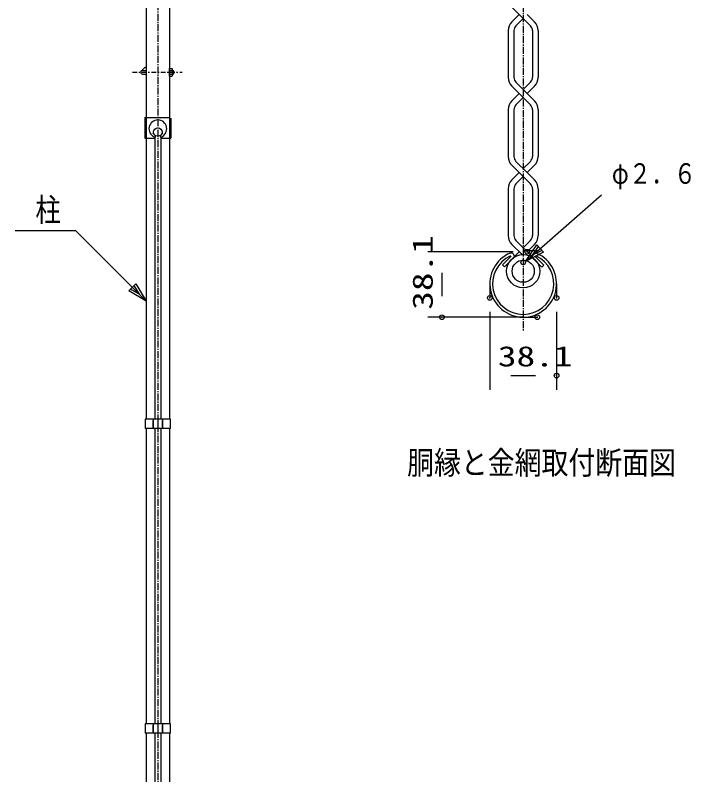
# Model space of a CAD drawing. Units: millimetres, scale not verified. Extents: x -4425 to 4425, y -3150 to 3150.
# Drawn here: x -250 to 1193, y 20 to 1640 of the extents above; entities that cross this region are included whole.
import ezdxf
from ezdxf.enums import TextEntityAlignment as Align

# ---------------------------------------------------------------- set-up
doc = ezdxf.new("R2010")
doc.units = ezdxf.units.MM
doc.header["$LTSCALE"] = 20
doc.header["$PDMODE"] = 32
doc.header["$PDSIZE"] = 10
doc.linetypes.add('USER1', pattern=[1.125, 0.75, -0.125, 0.125, -0.125])
doc.linetypes.add('USER2', pattern=[1.01, 0.5, -0.25, 0.01, -0.25])
for name, color, linetype, lineweight in [('0-1_2', 7, 'Continuous', 25), ('0-2_1', 7, 'Continuous', 25), ('0-3_13', 7, 'Continuous', 25), ('0-7_EXTCNT-L', 1, 'Continuous', 25)]:
    doc.layers.add(name, color=color, linetype=linetype, lineweight=lineweight)
doc.layers.add('0-9_DEFPOINTS', color=7, linetype='Continuous')
doc.styles.add('ＭＳ ゴシック', font='')
doc.styles.get('ＭＳ ゴシック').set_extended_font_data('MS Gothic')

msp = doc.modelspace()

# ---------------------------------------------------------------- linework, layer by layer
at = {"layer": '0-1_2'}
for p, q in [((79.64, 1526.48), (85.42, 1526.48)), ((79.64, 1510.48), (79.64, 1526.48)), ((86.04, 1525.4), (85.42, 1526.48)), ((86.04, 1511.55), (86.04, 1525.4)), ((79.64, 1522.48), (85.42, 1522.48)), ((79.64, 1514.48), (85.42, 1514.48)), ((79.64, 1510.48), (85.42, 1510.48)), ((86.04, 1511.55), (85.42, 1510.48))]:
    msp.add_line(p, q, dxfattribs=at)
for centre, radius, start, end in [((78.81, 1525.4), 7.28, 336.44714, 0.0036), ((72.75, 1518.69), 13.29, 341.61749, 16.65027), ((78.81, 1511.55), 7.23, 0, 24.21434)]:
    msp.add_arc(centre, radius, start, end, dxfattribs=at)
at = {"layer": '0-2_1', "color": 2, "linetype": 'USER1'}
for p, q in [((834.63, 2495.28), (834.63, 965.84)), ((54.67, 1868.45), (54.67, -931.65))]:
    msp.add_line(p, q, dxfattribs=at)
at = {"layer": '0-2_1'}
for p, q in [((29.67, 1858.44), (29.67, 778.22)), ((79.67, 1858.44), (79.67, 778.22)), ((834.63, 1633.43), (810.44, 1657.62)), ((810.44, 1626.22), (826.15, 1641.92)), ((858.82, 1626.22), (843.12, 1641.92)), ((819.15, 1617.95), (834.63, 1633.43)), ((850.11, 1617.95), (834.63, 1633.43)), ((802.76, 1607.65), (802.76, 1507.43)), ((814.76, 1607.34), (814.76, 1507.74)), ((854.51, 1607.34), (854.51, 1507.74)), ((866.51, 1607.65), (866.51, 1507.43)), ((18.85, 1520.95), (27.27, 1529.36)), ((29.67, 1526.96), (27.27, 1529.36)), ((21.74, 1522.43), (29.67, 1522.43)), ((21.74, 1514.43), (29.67, 1514.43)), ((79.67, 1522.43), (87.34, 1522.43)), ((79.67, 1514.43), (87.34, 1514.43)), ((87.34, 1522.43), (87.34, 1514.43)), ((87.34, 1522.43), (88.34, 1521.43)), ((88.34, 1515.43), (87.34, 1514.43)), ((88.34, 1521.43), (88.34, 1515.43)), ((843.12, 1473.16), (819.15, 1497.13)), ((834.63, 1481.65), (850.11, 1497.13)), ((834.63, 1464.68), (810.44, 1488.86)), ((843.12, 1473.16), (858.82, 1488.86)), ((810.44, 1457.46), (826.15, 1473.16)), ((819.15, 1449.19), (834.63, 1464.68)), ((850.11, 1449.19), (834.63, 1464.68)), ((858.82, 1457.46), (843.12, 1473.16)), ((802.76, 1438.9), (802.76, 1338.67)), ((814.76, 1438.59), (814.76, 1338.98)), ((854.51, 1438.59), (854.51, 1338.98)), ((866.51, 1438.9), (866.51, 1338.67)), ((26.42, 1422.24), (79.1, 1422.24)), ((49.2, 1383.28), (44.08, 1388.4)), ((48.24, 1380.87), (48.24, 778.22)), ((60.14, 1383.28), (65.26, 1388.4)), ((61.1, 1380.87), (61.1, 778.22)), ((834.63, 1295.92), (810.44, 1320.11)), ((843.12, 1304.41), (819.15, 1328.37)), ((834.63, 1312.89), (850.11, 1328.37)), ((843.12, 1304.41), (858.82, 1320.11)), ((810.44, 1288.7), (826.15, 1304.41)), ((858.82, 1288.7), (843.12, 1304.41)), ((819.15, 1280.44), (834.63, 1295.92)), ((850.11, 1280.44), (834.63, 1295.92)), ((802.76, 1270.14), (802.75, 1169.91)), ((814.76, 1269.83), (814.76, 1170.22)), ((854.51, 1269.83), (854.51, 1170.22)), ((866.51, 1270.14), (866.51, 1169.91)), ((832.15, 1129.64), (810.44, 1151.35)), ((855.66, 1123.11), (819.15, 1159.62)), ((834.63, 1144.14), (850.11, 1159.62)), ((843.12, 1135.65), (858.82, 1151.35)), ((810.23, 1119.73), (826.14, 1135.65)), ((834.66, 1138.44), (864.66, 1138.44)), ((809.13, 1126.01), (790.53, 1107.42)), ((813.98, 1122.38), (794.78, 1103.17)), ((855.25, 1121.98), (874.45, 1102.77)), ((860.1, 1125.61), (878.7, 1107.02)), ((794.78, 1103.17), (790.53, 1107.42)), ((874.45, 1102.77), (878.7, 1107.02)), ((763.41, 1067.19), (763.41, 1037.19)), ((905.91, 1067.19), (905.91, 1037.19)), ((834.66, 995.94), (864.66, 995.94)), ((29.67, 758.6), (29.67, 128.2)), ((79.67, 758.6), (79.67, 128.2)), ((29.67, 108.58), (29.67, -491.13)), ((79.67, 108.58), (79.67, -491.13))]:
    msp.add_line(p, q, dxfattribs=at)
at = {"layer": '0-2_1', "color": 4, "linetype": 'USER2'}
msp.add_line((0.4, 1518.43), (106.49, 1518.43), dxfattribs=at)
at = {"layer": '0-2_1', "color": 4}
msp.add_line((839.24, 1114.8), (1001.79, 1257.17), dxfattribs=at)
for points in [[(29.67, 1030.09), (-120.34, 1180.09), (-249.94, 1180.09)], [(874.29, 1138.53), (855.03, 1128.64), (867.37, 1146.43)], [(3.68, 1063.5), (14.82, 1044.94), (-3.74, 1056.08)]]:
    msp.add_lwpolyline(points, dxfattribs=at)
for points in [[(877.75, 1134.58), (839.24, 1114.8), (863.91, 1150.38)], [(7.39, 1067.21), (29.67, 1030.09), (-7.46, 1052.36)]]:
    msp.add_lwpolyline(points, close=True, dxfattribs=at)
at = {"layer": '0-2_1'}
for centre, radius in [((54.67, 1391.02), 9), ((834.63, 1094.1), 35.63), ((834.63, 1094.1), 23.63), ((834.63, 1112.85), 4.88)]:
    msp.add_circle(centre, radius, dxfattribs=at)
for centre, radius, start, end in [((829.01, 1607.65), 26.25, 134.99994, 179.99992), ((840.26, 1607.65), 26.25, 0, 44.99998), ((829.76, 1607.34), 15, 134.99994, 179.99992), ((839.51, 1607.34), 15, 0, 45.00122), ((21.74, 1518.55), 4, 90, 270), ((829.01, 1507.43), 26.25, 179.99992, 225.00006), ((829.76, 1507.74), 15, 179.99992, 225.0013), ((839.51, 1507.74), 15, 315.00125, 0), ((840.26, 1507.43), 26.25, 315.00003, 0), ((829.01, 1438.9), 26.25, 134.99994, 179.99992), ((829.76, 1438.59), 15, 134.99994, 179.99992), ((839.51, 1438.59), 15, 0, 45.00122), ((840.26, 1438.9), 26.25, 0, 44.99998), ((54.69, 1397.89), 19, 292.92889, 245.65711), ((47.69, 1382.41), 2, 245.55049, 10.65656), ((61.69, 1382.4), 2, 169.34338, 276.63724), ((829.01, 1338.67), 26.25, 179.99992, 225.00006), ((829.76, 1338.98), 15, 179.99992, 224.99883), ((839.51, 1338.98), 15, 314.99878, 0), ((840.26, 1338.67), 26.25, 315.00003, 0), ((829.01, 1270.14), 26.25, 134.99994, 179.99992), ((829.76, 1269.83), 15, 134.99994, 179.99992), ((839.51, 1269.83), 15, 0, 45.00122), ((840.26, 1270.14), 26.25, 0, 45.00069), ((829.01, 1169.91), 26.25, 179.99992, 225.00006), ((829.76, 1170.22), 15, 179.99992, 224.99883), ((839.51, 1170.22), 15, 315.00125, 0), ((840.26, 1169.91), 26.25, 315.00003, 0), ((834.66, 1067.19), 71.25, 112.92898, 65.65775), ((834.66, 1067.19), 65.25, 114.33539, 65.82681), ((808.41, 1125.24), 7.5, 349.34231, 96.6383), ((860.91, 1125.21), 7.5, 65.55138, 190.65775)]:
    msp.add_arc(centre, radius, start, end, dxfattribs=at)
at = {"layer": '0-3_13'}
for p, q in [((27.17, 1420.93), (27.17, 1377.92)), ((82.17, 1420.93), (82.17, 1377.92)), ((27.17, 1377.92), (48.24, 1377.92)), ((61.1, 1377.92), (82.17, 1377.92)), ((44.91, 778.22), (44.91, 758.6)), ((54.72, 778.22), (54.72, 758.6)), ((64.53, 778.22), (64.53, 758.6)), ((81.69, 758.6), (81.69, 778.22)), ((44.91, 761.05), (44.91, 775.76)), ((64.53, 761.05), (64.53, 775.76)), ((48.24, 758.6), (48.24, 128.2)), ((61.1, 758.6), (61.1, 128.2)), ((44.91, 128.2), (44.91, 108.58)), ((44.91, 111.03), (44.91, 125.74)), ((54.72, 128.2), (54.72, 108.58)), ((64.53, 128.2), (64.53, 108.58)), ((64.53, 111.03), (64.53, 125.74)), ((81.69, 108.58), (81.69, 128.2)), ((48.24, 108.58), (48.24, -494.08)), ((61.1, 108.58), (61.1, -494.08))]:
    msp.add_line(p, q, dxfattribs=at)
for points in [[(81.69, 778.22), (27.74, 778.22), (27.74, 758.6)], [(81.69, 758.6), (57.17, 758.6), (27.74, 758.6)], [(81.69, 128.2), (27.74, 128.2), (27.74, 108.58)], [(81.69, 108.58), (57.17, 108.58), (27.74, 108.58)]]:
    msp.add_lwpolyline(points, dxfattribs=at)
at = {"layer": '0-7_EXTCNT-L'}
for p, q in [((813.12, 1135.65), (631.24, 1135.65)), ((763.41, 1007.19), (763.41, 841.25)), ((905.91, 1007.19), (905.91, 841.25)), ((834.66, 995.94), (631.24, 995.94))]:
    msp.add_line(p, q, dxfattribs=at)
at = {"layer": '0-7_EXTCNT-L', "color": 2}
for p, q in [((661.24, 1090.65), (661.24, 1040.94)), ((808.41, 871.25), (860.91, 871.25))]:
    msp.add_line(p, q, dxfattribs=at)
at = {"layer": '0-9_DEFPOINTS'}
for p in [(843.12, 1135.65), (763.41, 1037.19), (905.91, 1037.19), (661.24, 995.94), (864.66, 995.94), (905.91, 871.25)]:
    msp.add_point(p, dxfattribs=at)

# ---------------------------------------------------------------- texts
at = {"layer": '0-2_1', "color": 4, "style": 'ＭＳ ゴシック'}
for s, height, width, p in [('φ２．６', 43.9, 0.8, (1023.85, 1267.38)), ('柱', 49.48, 0.8, (-206.74, 1185.58)), ('胴縁と金網取付断面図', 49.48, 0.85, (586.91, 645.91))]:
    msp.add_text(s, height=height, dxfattribs=dict(at, width=width)).set_placement(p, align=Align.BOTTOM_LEFT)
at = {"layer": '0-7_EXTCNT-L', "color": 3, "style": 'ＭＳ ゴシック', "width": 1.35}
msp.add_text('38.1', height=43.3, rotation=90, dxfattribs=at).set_placement((654.56, 1011.79), align=Align.BOTTOM_LEFT)
msp.add_text('38.1', height=43.3, dxfattribs=at).set_placement((780.66, 877.92), align=Align.BOTTOM_LEFT)

doc.saveas('drawing.dxf')
